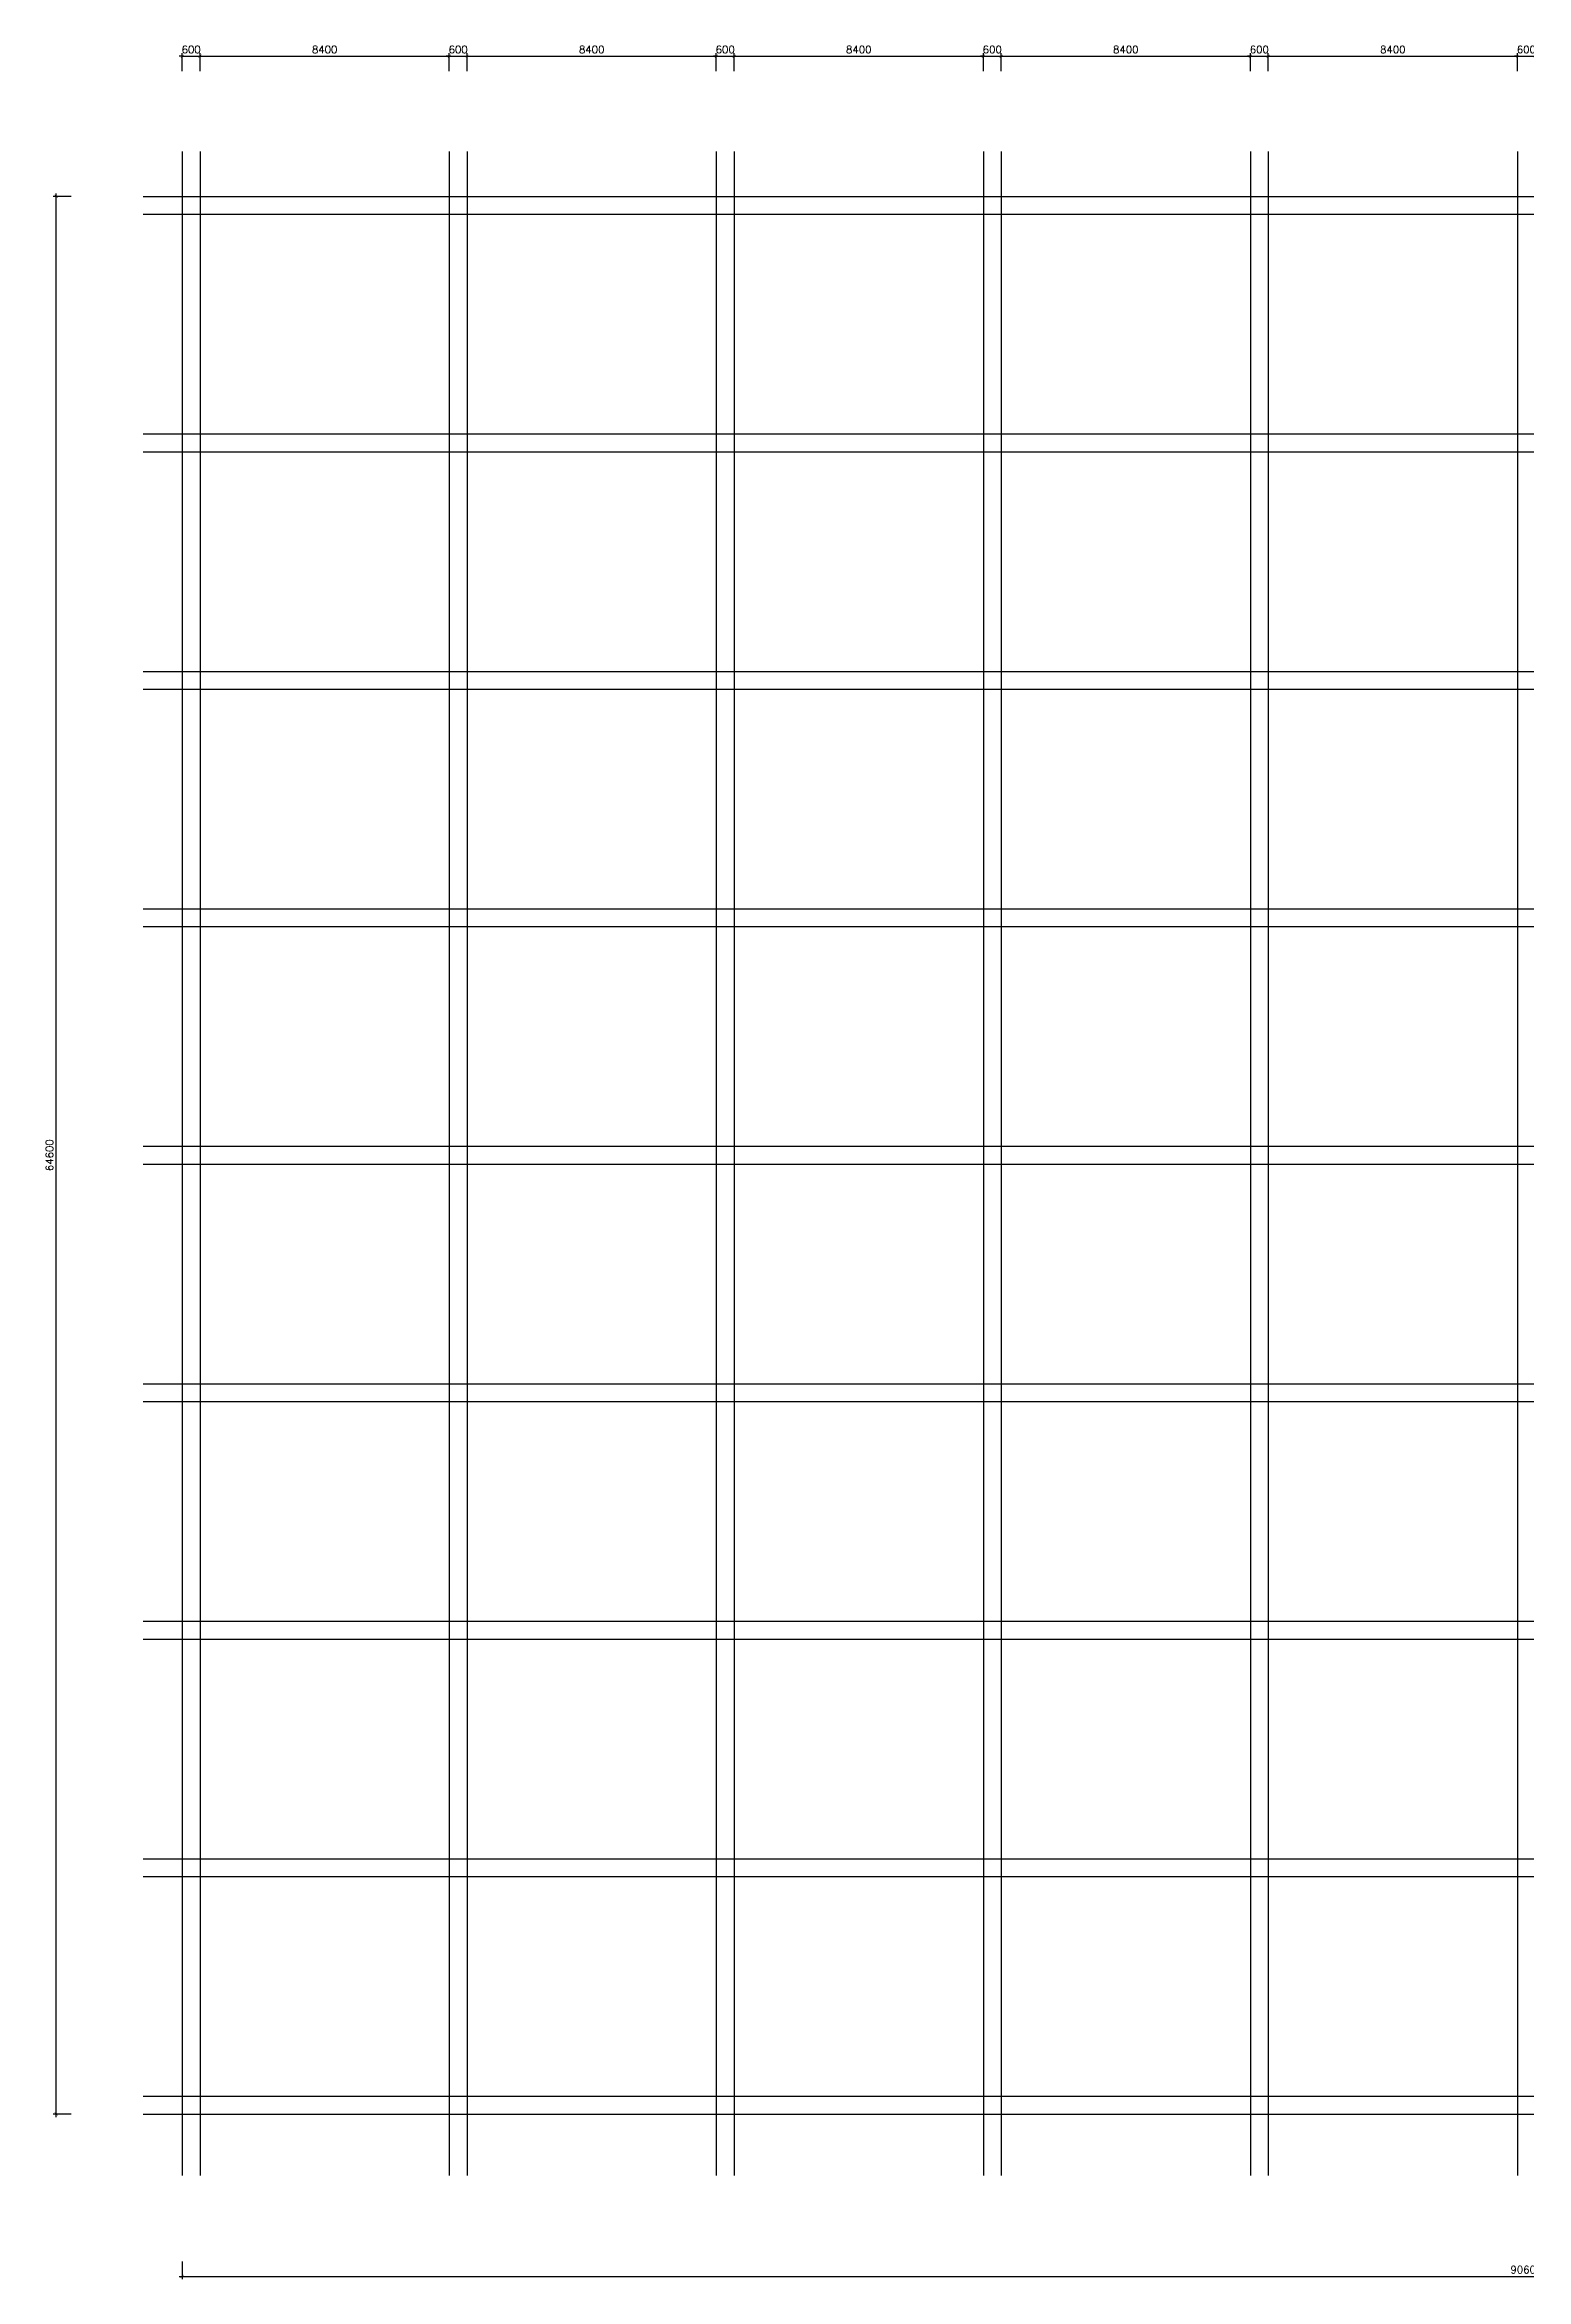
# Model space of a CAD drawing. Header units: millimetres. Extents: x 315931 to 416641, y 124747 to 200024.
# Drawn here: x 315931 to 365868, y 124747 to 200024 of the extents above; entities that cross this region are included whole.
import ezdxf

# ---------------------------------------------------------------- set-up
doc = ezdxf.new("R2010")
doc.units = ezdxf.units.MM
doc.layers.get('Defpoints').update_dxf_attribs({"color": 8})
doc.styles.get("Standard").update_dxf_attribs({"font": 'txt', "bigfont": 'gbcbig.shx'})
doc.dimstyles.new('平面1：100', dxfattribs={"dimscale": 100, "dimtxt": 2.5, "dimasz": 1, "dimexe": 1, "dimexo": 1, "dimgap": 1, "dimtad": 1, "dimdec": 0, "dimtxsty": 'Standard', "dimblk": 'ARCHTICK', "dimcen": 1, "dimdle": 1, "dimclrd": 3, "dimclre": 3, "dimclrt": 4, "dimadec": 0, "dimazin": 0, "dimtfac": 1, "dimtdec": 0, "dimtix": 1, "dimtmove": 2, "dimatfit": 3, "dimldrblk": 'ARCHTICK', "dimfxl": 0, "dimarcsym": 0})

# ---------------------------------------------------------------- blocks, each defined once
blk = doc.blocks.new('_ArchTick')
at = {"color": 0, "linetype": 'ByBlock', "const_width": 0.15}
blk.add_lwpolyline([(-0.5, -0.5), (0.5, 0.5)], dxfattribs=at)
blk = doc.blocks.new('*D60')
at = {"color": 3, "lineweight": -2}
for p, q in [((320568, 199635), (320468, 199635)), ((320568, 199135), (320568, 199735)), ((320568, 199635), (321168, 199635)), ((321168, 199135), (321168, 199735)), ((321168, 199635), (321268, 199635))]:
    blk.add_line(p, q, dxfattribs=at)
at = {"layer": 'Defpoints', "color": 0}
for p in [(321168, 199635), (320568, 196427), (321168, 196427)]:
    blk.add_point(p, dxfattribs=at)
at = {"color": 3, "lineweight": -2, "xscale": 100, "yscale": 100, "zscale": 100}
blk.add_blockref('_ArchTick', (320568, 199635), dxfattribs=at)
at = {"color": 3, "lineweight": -2, "xscale": 100, "yscale": 100, "zscale": 100, "rotation": 180}
blk.add_blockref('_ArchTick', (321168, 199635), dxfattribs=at)
at = {"color": 4, "insert": (320868, 199860), "char_height": 250, "attachment_point": 5}
blk.add_mtext('600', dxfattribs=at)
blk = doc.blocks.new('*D61')
at = {"color": 3, "lineweight": -2}
for p, q in [((321068, 199635), (329668, 199635)), ((321168, 199135), (321168, 199735)), ((329568, 199135), (329568, 199735))]:
    blk.add_line(p, q, dxfattribs=at)
at = {"layer": 'Defpoints', "color": 0}
for p in [(329568, 199635), (321168, 196427), (329568, 196427)]:
    blk.add_point(p, dxfattribs=at)
at = {"color": 3, "lineweight": -2, "xscale": 100, "yscale": 100, "zscale": 100, "rotation": 180}
blk.add_blockref('_ArchTick', (321168, 199635), dxfattribs=at)
at = {"color": 3, "lineweight": -2, "xscale": 100, "yscale": 100, "zscale": 100}
blk.add_blockref('_ArchTick', (329568, 199635), dxfattribs=at)
at = {"color": 4, "insert": (325368, 199860), "char_height": 250, "attachment_point": 5}
blk.add_mtext('8400', dxfattribs=at)
blk = doc.blocks.new('*D62')
at = {"color": 3, "lineweight": -2}
for p, q in [((329568, 199635), (329468, 199635)), ((329568, 199135), (329568, 199735)), ((329568, 199635), (330168, 199635)), ((330168, 199135), (330168, 199735)), ((330168, 199635), (330268, 199635))]:
    blk.add_line(p, q, dxfattribs=at)
at = {"layer": 'Defpoints', "color": 0}
for p in [(330168, 199635), (329568, 196427), (330168, 196427)]:
    blk.add_point(p, dxfattribs=at)
at = {"color": 3, "lineweight": -2, "xscale": 100, "yscale": 100, "zscale": 100}
blk.add_blockref('_ArchTick', (329568, 199635), dxfattribs=at)
at = {"color": 3, "lineweight": -2, "xscale": 100, "yscale": 100, "zscale": 100, "rotation": 180}
blk.add_blockref('_ArchTick', (330168, 199635), dxfattribs=at)
at = {"color": 4, "insert": (329868, 199860), "char_height": 250, "attachment_point": 5}
blk.add_mtext('600', dxfattribs=at)
blk = doc.blocks.new('*D63')
at = {"color": 3, "lineweight": -2}
for p, q in [((330068, 199635), (338668, 199635)), ((330168, 199135), (330168, 199735)), ((338568, 199135), (338568, 199735))]:
    blk.add_line(p, q, dxfattribs=at)
at = {"layer": 'Defpoints', "color": 0}
for p in [(338568, 199635), (330168, 196427), (338568, 196427)]:
    blk.add_point(p, dxfattribs=at)
at = {"color": 3, "lineweight": -2, "xscale": 100, "yscale": 100, "zscale": 100, "rotation": 180}
blk.add_blockref('_ArchTick', (330168, 199635), dxfattribs=at)
at = {"color": 3, "lineweight": -2, "xscale": 100, "yscale": 100, "zscale": 100}
blk.add_blockref('_ArchTick', (338568, 199635), dxfattribs=at)
at = {"color": 4, "insert": (334368, 199860), "char_height": 250, "attachment_point": 5}
blk.add_mtext('8400', dxfattribs=at)
blk = doc.blocks.new('*D64')
at = {"color": 3, "lineweight": -2}
for p, q in [((338568, 199635), (338468, 199635)), ((338568, 199135), (338568, 199735)), ((338568, 199635), (339168, 199635)), ((339168, 199135), (339168, 199735)), ((339168, 199635), (339268, 199635))]:
    blk.add_line(p, q, dxfattribs=at)
at = {"layer": 'Defpoints', "color": 0}
for p in [(339168, 199635), (338568, 196427), (339168, 196427)]:
    blk.add_point(p, dxfattribs=at)
at = {"color": 3, "lineweight": -2, "xscale": 100, "yscale": 100, "zscale": 100}
blk.add_blockref('_ArchTick', (338568, 199635), dxfattribs=at)
at = {"color": 3, "lineweight": -2, "xscale": 100, "yscale": 100, "zscale": 100, "rotation": 180}
blk.add_blockref('_ArchTick', (339168, 199635), dxfattribs=at)
at = {"color": 4, "insert": (338868, 199860), "char_height": 250, "attachment_point": 5}
blk.add_mtext('600', dxfattribs=at)
blk = doc.blocks.new('*D65')
at = {"color": 3, "lineweight": -2}
for p, q in [((339068, 199635), (347668, 199635)), ((339168, 199135), (339168, 199735)), ((347568, 199135), (347568, 199735))]:
    blk.add_line(p, q, dxfattribs=at)
at = {"layer": 'Defpoints', "color": 0}
for p in [(347568, 199635), (339168, 196427), (347568, 196427)]:
    blk.add_point(p, dxfattribs=at)
at = {"color": 3, "lineweight": -2, "xscale": 100, "yscale": 100, "zscale": 100, "rotation": 180}
blk.add_blockref('_ArchTick', (339168, 199635), dxfattribs=at)
at = {"color": 3, "lineweight": -2, "xscale": 100, "yscale": 100, "zscale": 100}
blk.add_blockref('_ArchTick', (347568, 199635), dxfattribs=at)
at = {"color": 4, "insert": (343368, 199860), "char_height": 250, "attachment_point": 5}
blk.add_mtext('8400', dxfattribs=at)
blk = doc.blocks.new('*D66')
at = {"color": 3, "lineweight": -2}
for p, q in [((347568, 199635), (347468, 199635)), ((347568, 199135), (347568, 199735)), ((347568, 199635), (348168, 199635)), ((348168, 199135), (348168, 199735)), ((348168, 199635), (348268, 199635))]:
    blk.add_line(p, q, dxfattribs=at)
at = {"layer": 'Defpoints', "color": 0}
for p in [(348168, 199635), (347568, 196427), (348168, 196427)]:
    blk.add_point(p, dxfattribs=at)
at = {"color": 3, "lineweight": -2, "xscale": 100, "yscale": 100, "zscale": 100}
blk.add_blockref('_ArchTick', (347568, 199635), dxfattribs=at)
at = {"color": 3, "lineweight": -2, "xscale": 100, "yscale": 100, "zscale": 100, "rotation": 180}
blk.add_blockref('_ArchTick', (348168, 199635), dxfattribs=at)
at = {"color": 4, "insert": (347868, 199860), "char_height": 250, "attachment_point": 5}
blk.add_mtext('600', dxfattribs=at)
blk = doc.blocks.new('*D67')
at = {"color": 3, "lineweight": -2}
for p, q in [((348068, 199635), (356668, 199635)), ((348168, 199135), (348168, 199735)), ((356568, 199135), (356568, 199735))]:
    blk.add_line(p, q, dxfattribs=at)
at = {"layer": 'Defpoints', "color": 0}
for p in [(356568, 199635), (348168, 196427), (356568, 196427)]:
    blk.add_point(p, dxfattribs=at)
at = {"color": 3, "lineweight": -2, "xscale": 100, "yscale": 100, "zscale": 100, "rotation": 180}
blk.add_blockref('_ArchTick', (348168, 199635), dxfattribs=at)
at = {"color": 3, "lineweight": -2, "xscale": 100, "yscale": 100, "zscale": 100}
blk.add_blockref('_ArchTick', (356568, 199635), dxfattribs=at)
at = {"color": 4, "insert": (352368, 199860), "char_height": 250, "attachment_point": 5}
blk.add_mtext('8400', dxfattribs=at)
blk = doc.blocks.new('*D68')
at = {"color": 3, "lineweight": -2}
for p, q in [((356568, 199635), (356468, 199635)), ((356568, 199135), (356568, 199735)), ((356568, 199635), (357168, 199635)), ((357168, 199135), (357168, 199735)), ((357168, 199635), (357268, 199635))]:
    blk.add_line(p, q, dxfattribs=at)
at = {"layer": 'Defpoints', "color": 0}
for p in [(357168, 199635), (356568, 196427), (357168, 196427)]:
    blk.add_point(p, dxfattribs=at)
at = {"color": 3, "lineweight": -2, "xscale": 100, "yscale": 100, "zscale": 100}
blk.add_blockref('_ArchTick', (356568, 199635), dxfattribs=at)
at = {"color": 3, "lineweight": -2, "xscale": 100, "yscale": 100, "zscale": 100, "rotation": 180}
blk.add_blockref('_ArchTick', (357168, 199635), dxfattribs=at)
at = {"color": 4, "insert": (356868, 199860), "char_height": 250, "attachment_point": 5}
blk.add_mtext('600', dxfattribs=at)
blk = doc.blocks.new('*D69')
at = {"color": 3, "lineweight": -2}
for p, q in [((357068, 199635), (365668, 199635)), ((357168, 199135), (357168, 199735)), ((365568, 199135), (365568, 199735))]:
    blk.add_line(p, q, dxfattribs=at)
at = {"layer": 'Defpoints', "color": 0}
for p in [(365568, 199635), (357168, 196427), (365568, 196427)]:
    blk.add_point(p, dxfattribs=at)
at = {"color": 3, "lineweight": -2, "xscale": 100, "yscale": 100, "zscale": 100, "rotation": 180}
blk.add_blockref('_ArchTick', (357168, 199635), dxfattribs=at)
at = {"color": 3, "lineweight": -2, "xscale": 100, "yscale": 100, "zscale": 100}
blk.add_blockref('_ArchTick', (365568, 199635), dxfattribs=at)
at = {"color": 4, "insert": (361368, 199860), "char_height": 250, "attachment_point": 5}
blk.add_mtext('8400', dxfattribs=at)
blk = doc.blocks.new('*D70')
at = {"color": 3, "lineweight": -2}
for p, q in [((365568, 199635), (365468, 199635)), ((365568, 199135), (365568, 199735)), ((365568, 199635), (366168, 199635)), ((366168, 199135), (366168, 199735)), ((366168, 199635), (366268, 199635))]:
    blk.add_line(p, q, dxfattribs=at)
at = {"layer": 'Defpoints', "color": 0}
for p in [(366168, 199635), (365568, 196427), (366168, 196427)]:
    blk.add_point(p, dxfattribs=at)
at = {"color": 3, "lineweight": -2, "xscale": 100, "yscale": 100, "zscale": 100}
blk.add_blockref('_ArchTick', (365568, 199635), dxfattribs=at)
at = {"color": 3, "lineweight": -2, "xscale": 100, "yscale": 100, "zscale": 100, "rotation": 180}
blk.add_blockref('_ArchTick', (366168, 199635), dxfattribs=at)
at = {"color": 4, "insert": (365868, 199860), "char_height": 250, "attachment_point": 5}
blk.add_mtext('600', dxfattribs=at)
blk = doc.blocks.new('*D81')
at = {"color": 3, "lineweight": -2}
for p, q in [((316320, 130214), (316320, 195014)), ((316820, 194914), (316220, 194914)), ((316820, 130314), (316220, 130314))]:
    blk.add_line(p, q, dxfattribs=at)
at = {"layer": 'Defpoints', "color": 0}
for p in [(316320, 194914), (319250, 194914), (319250, 130314)]:
    blk.add_point(p, dxfattribs=at)
at = {"color": 3, "lineweight": -2, "xscale": 100, "yscale": 100, "zscale": 100}
for p, rotation in [((316320, 194914), 90), ((316320, 130314), 270)]:
    blk.add_blockref('_ArchTick', p, dxfattribs=dict(at, rotation=rotation))
at = {"color": 4, "insert": (316095, 162614), "char_height": 250, "attachment_point": 5, "rotation": 90}
blk.add_mtext('64600', dxfattribs=at)
blk = doc.blocks.new('*D82')
at = {"color": 3, "lineweight": -2}
for p, q in [((320568, 125347), (320568, 124747)), ((411168, 125347), (411168, 124747)), ((320468, 124847), (411268, 124847))]:
    blk.add_line(p, q, dxfattribs=at)
at = {"layer": 'Defpoints', "color": 0}
for p in [(320568, 128240), (411168, 128240), (411168, 124847)]:
    blk.add_point(p, dxfattribs=at)
at = {"color": 3, "lineweight": -2, "xscale": 100, "yscale": 100, "zscale": 100, "rotation": 180}
blk.add_blockref('_ArchTick', (320568, 124847), dxfattribs=at)
at = {"color": 3, "lineweight": -2, "xscale": 100, "yscale": 100, "zscale": 100}
blk.add_blockref('_ArchTick', (411168, 124847), dxfattribs=at)
at = {"color": 4, "insert": (365868, 125072), "char_height": 250, "attachment_point": 5}
blk.add_mtext('90600', dxfattribs=at)

msp = doc.modelspace()

# ---------------------------------------------------------------- linework, layer by layer
for p, q in [((320568.3, 196426.9), (320568.3, 128240.1)), ((321168.3, 196426.9), (321168.3, 128240.1)), ((329568.3, 196426.9), (329568.3, 128240.1)), ((330168.3, 196426.9), (330168.3, 128240.1)), ((338568.3, 196426.9), (338568.3, 128240.1)), ((339168.3, 196426.9), (339168.3, 128240.1)), ((347568.3, 196426.9), (347568.3, 128240.1)), ((348168.3, 196426.9), (348168.3, 128240.1)), ((356568.3, 196426.9), (356568.3, 128240.1)), ((357168.3, 196426.9), (357168.3, 128240.1)), ((365568.3, 196426.9), (365568.3, 128240.1)), ((319249.6, 194914), (412758.9, 194914)), ((319249.6, 194314), (412758.9, 194314)), ((319249.6, 186914), (412758.9, 186914)), ((319249.6, 186314), (412758.9, 186314)), ((319249.6, 178914), (412758.9, 178914)), ((319249.6, 178314), (412758.9, 178314)), ((319249.6, 170914), (412758.9, 170914)), ((319249.6, 170314), (412758.9, 170314)), ((319249.6, 162914), (412758.9, 162914)), ((319249.6, 162314), (412758.9, 162314)), ((319249.6, 154914), (412758.9, 154914)), ((319249.6, 154314), (412758.9, 154314)), ((319249.6, 146914), (412758.9, 146914)), ((319249.6, 146314), (412758.9, 146314)), ((319249.6, 138914), (412758.9, 138914)), ((319249.6, 138314), (412758.9, 138314)), ((319249.6, 130914), (412758.9, 130914)), ((319249.6, 130314), (412758.9, 130314))]:
    msp.add_line(p, q)

# ---------------------------------------------------------------- dimensions: what is measured, and where the dimension line sits
for base, p1, p2, picture, middle in [((321168.3, 199634.7), (320568.3, 196426.9), (321168.3, 196426.9), '*D60', (320868.3, 199859.7)), ((329568.3, 199634.7), (321168.3, 196426.9), (329568.3, 196426.9), '*D61', (325368.3, 199859.7)), ((330168.3, 199634.7), (329568.3, 196426.9), (330168.3, 196426.9), '*D62', (329868.3, 199859.7)), ((338568.3, 199634.7), (330168.3, 196426.9), (338568.3, 196426.9), '*D63', (334368.3, 199859.7)), ((339168.3, 199634.7), (338568.3, 196426.9), (339168.3, 196426.9), '*D64', (338868.3, 199859.7)), ((347568.3, 199634.7), (339168.3, 196426.9), (347568.3, 196426.9), '*D65', (343368.3, 199859.7)), ((348168.3, 199634.7), (347568.3, 196426.9), (348168.3, 196426.9), '*D66', (347868.3, 199859.7)), ((356568.3, 199634.7), (348168.3, 196426.9), (356568.3, 196426.9), '*D67', (352368.3, 199859.7)), ((357168.3, 199634.7), (356568.3, 196426.9), (357168.3, 196426.9), '*D68', (356868.3, 199859.7)), ((365568.3, 199634.7), (357168.3, 196426.9), (365568.3, 196426.9), '*D69', (361368.3, 199859.7)), ((366168.3, 199634.7), (365568.3, 196426.9), (366168.3, 196426.9), '*D70', (365868.3, 199859.7)), ((411168.3, 124846.9), (320568.3, 128240.1), (411168.3, 128240.1), '*D82', (365868.3, 125071.9))]:
    dim = msp.add_linear_dim(base=base, p1=p1, p2=p2, dimstyle='平面1：100')
    dim.commit()
    dim.dimension.update_dxf_attribs({"geometry": picture, "text_midpoint": middle})
dim = msp.add_linear_dim(base=(316319.8, 194914), p1=(319249.6, 130314), p2=(319249.6, 194914), angle=270, dimstyle='平面1：100')
dim.commit()
dim.dimension.update_dxf_attribs({"geometry": '*D81', "text_midpoint": (316094.8, 162614)})

doc.saveas('drawing.dxf')
